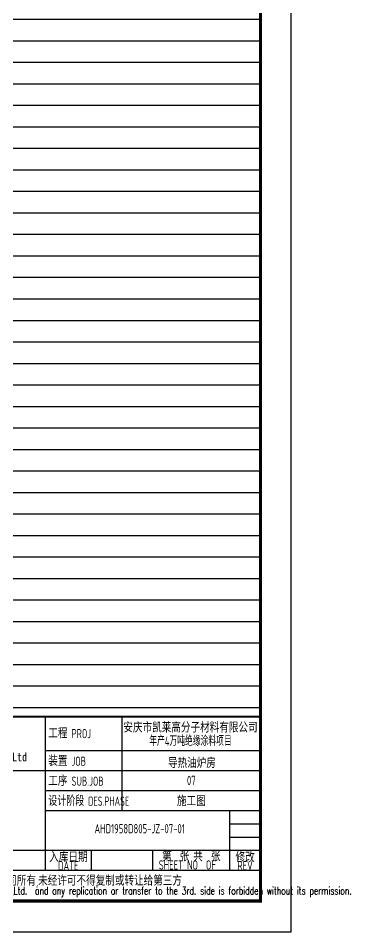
# Model space of a CAD drawing. Extents: x 4678611 to 4812712, y -485691 to -238224.
# Drawn here: x 4783892 to 4794710, y -359784 to -330052 of the extents above; entities that cross this region are included whole.
import ezdxf
from ezdxf.enums import TextEntityAlignment as Align

# ---------------------------------------------------------------- set-up
doc = ezdxf.new("R2010")
doc.units = 0
doc.header["$LTSCALE"] = 1000
doc.header["$MEASUREMENT"] = 0
doc.layers.get('0').update_dxf_attribs({"linetype": 'CONTINUOUS'})
doc.layers.add('PUB_TITLE', color=4, linetype='CONTINUOUS')
doc.layers.add('图层线', color=8, linetype='CONTINUOUS')
doc.styles.add('ECEC_TQ', font='txt_l.shx', dxfattribs={"bigfont": 'hztxt_l.shx'})
doc.styles.add('sceie', font='sceie.shx', dxfattribs={"bigfont": 'sceic.shx'})
doc.styles.add('宋体', font='', dxfattribs={"width": 0.7})
doc.styles.get('宋体').set_extended_font_data('SimSun')

msp = doc.modelspace()

# ---------------------------------------------------------------- linework, layer by layer
for p, q in [((4784772.5, -357783.9), (4784772.5, -352783.9)), ((4787272.5, -355833.9), (4787272.5, -352783.9)), ((4791772.5, -358783.9), (4791772.5, -352783.9)), ((4784772.5, -353883.9), (4791772.5, -353883.9)), ((4773772.5, -354533.9), (4784772.5, -354533.9)), ((4784772.5, -354533.9), (4791772.5, -354533.9)), ((4784772.5, -355183.9), (4791772.5, -355183.9)), ((4784772.5, -355833.9), (4791772.5, -355833.9)), ((4790772.5, -357783.9), (4790772.5, -355833.9)), ((4790772.5, -356267.2), (4791772.5, -356267.2)), ((4790772.5, -356700.6), (4791772.5, -356700.6)), ((4779272.5, -357133.9), (4791772.5, -357133.9)), ((4786272.5, -357783.9), (4786272.5, -357133.9)), ((4788272.5, -357783.9), (4788272.5, -357133.9)), ((4773772.5, -357783.9), (4791772.5, -357783.9)), ((4773772.5, -358783.9), (4791772.5, -358783.9))]:
    msp.add_line(p, q)
at = {"const_width": 70}
msp.add_lwpolyline([(4791772.5, -352783.9), (4773772.5, -352783.9)], dxfattribs=at)
at = {"layer": 'PUB_TITLE'}
msp.add_lwpolyline([(4708672.5, -359783.9), (4792772.5, -359783.9), (4792772.5, -300383.9), (4708672.5, -300383.9)], close=True, dxfattribs=at)
at = {"layer": 'PUB_TITLE', "const_width": 100}
msp.add_lwpolyline([(4711172.5, -358783.9), (4791772.5, -358783.9), (4791772.5, -301383.9), (4711172.5, -301383.9)], close=True, dxfattribs=at)
at = {"layer": '图层线'}
for p, q in [((4711172.5, -330083.9), (4791772.5, -330083.9)), ((4711172.5, -330783.9), (4791772.5, -330783.9)), ((4711172.5, -331483.9), (4791772.5, -331483.9)), ((4711172.5, -332183.9), (4791772.5, -332183.9)), ((4711172.5, -332883.9), (4791772.5, -332883.9)), ((4711172.5, -333583.9), (4791772.5, -333583.9)), ((4711172.5, -334283.9), (4791772.5, -334283.9)), ((4711172.5, -334983.9), (4791772.5, -334983.9)), ((4711172.5, -335683.9), (4791772.5, -335683.9)), ((4711172.5, -336383.9), (4791772.5, -336383.9)), ((4711172.5, -337083.9), (4791772.5, -337083.9)), ((4711172.5, -337783.9), (4791772.5, -337783.9)), ((4711172.5, -338483.9), (4791772.5, -338483.9)), ((4711172.5, -339183.9), (4791772.5, -339183.9)), ((4711172.5, -339883.9), (4791772.5, -339883.9)), ((4711172.5, -340583.9), (4791772.5, -340583.9)), ((4711172.5, -341283.9), (4791772.5, -341283.9)), ((4711172.5, -341983.9), (4791772.5, -341983.9)), ((4711172.5, -342683.9), (4791772.5, -342683.9)), ((4711172.5, -343383.9), (4791772.5, -343383.9)), ((4711172.5, -344083.9), (4791772.5, -344083.9)), ((4711172.5, -344783.9), (4791772.5, -344783.9)), ((4711172.5, -345483.9), (4791772.5, -345483.9)), ((4711172.5, -346183.9), (4791772.5, -346183.9)), ((4711172.5, -346883.9), (4791772.5, -346883.9)), ((4711172.5, -347583.9), (4791772.5, -347583.9)), ((4711172.5, -348283.9), (4791772.5, -348283.9)), ((4711172.5, -348983.9), (4791772.5, -348983.9)), ((4711172.5, -349683.9), (4791772.5, -349683.9)), ((4711172.5, -350383.9), (4791772.5, -350383.9)), ((4711172.5, -351083.9), (4791772.5, -351083.9)), ((4711172.5, -351783.9), (4791772.5, -351783.9)), ((4711172.5, -352483.9), (4791772.5, -352483.9))]:
    msp.add_line(p, q, dxfattribs=at)

# ---------------------------------------------------------------- texts
at = {"style": 'sceie'}
for s, width, p in [('工程 PROJ', 0.8, (4784869.3, -353483.9)), ('装置 JOB', 0.8, (4784869.3, -354383.9)), ('工序 SUB.JOB', 0.8, (4784869.3, -355033.9)), ('设计阶段 DES.PHASE', 0.75, (4784869.3, -355683.9))]:
    msp.add_text(s, height=300, dxfattribs=dict(at, width=width)).set_placement(p)
for s, height, style, width, p in [('安庆市凯莱高分子材料有限公司', 300, 'sceie', 0.8, (4789496.2, -353113.7)), ('年产4万吨绝缘涂料项目', 300, 'sceie', 0.65, (4789496.2, -353548.7)), ('Anhui Huadong Chemical & Medical Engineering Co.,Ltd', 280, '宋体', 0.85, (4779967.4, -354133.9)), ('导热油炉房', 300, 'sceie', 0.8, (4789544, -354269.9)), ('07', 300, 'sceie', 0.8, (4789522.5, -354858.9)), ('施工图', 300, 'sceie', 0.8, (4789522.5, -355508.9)), ('入库日期', 300, 'sceie', 0.8, (4785522.5, -357333.9)), ('第  张 共  张', 300, 'sceie', 0.8, (4789522.5, -357308.9)), ('修改', 300, 'sceie', 0.8, (4791272.5, -357333.9)), ('DATE', 300, 'sceie', 0.8, (4785522.5, -357633.9)), ('SHEET NO  OF  ', 300, 'sceie', 0.8, (4789522.5, -357608.9)), ('REV', 300, 'sceie', 0.8, (4791272.5, -357633.9)), ('本文件专有权属安徽华东化工医药工程有限责任公司所有,未经许可不得复制或转让给第三方', 300, 'sceie', 0.8, (4782943.6, -358132.8)), ('The proprietary right of this document belongs to Anhui Huadong Chemical And Medical Engineering  Co.,Ltd.  and any replication or transfer to the 3rd. side is forbidden without its permission. ', 250, 'ECEC_TQ', 0.72, (4782772.5, -358483.9))]:
    msp.add_text(s, height=height, dxfattribs=dict(style=style, width=width)).set_placement(p, align=Align.MIDDLE)
at = {"style": 'sceie', "width": 0.8}
msp.add_attdef('AHD1958D805-JZ-07-01', text='200320-02-040', height=300, dxfattribs=at).set_placement((4787843.3, -356430.2), align=Align.MIDDLE)

doc.saveas('drawing.dxf')
